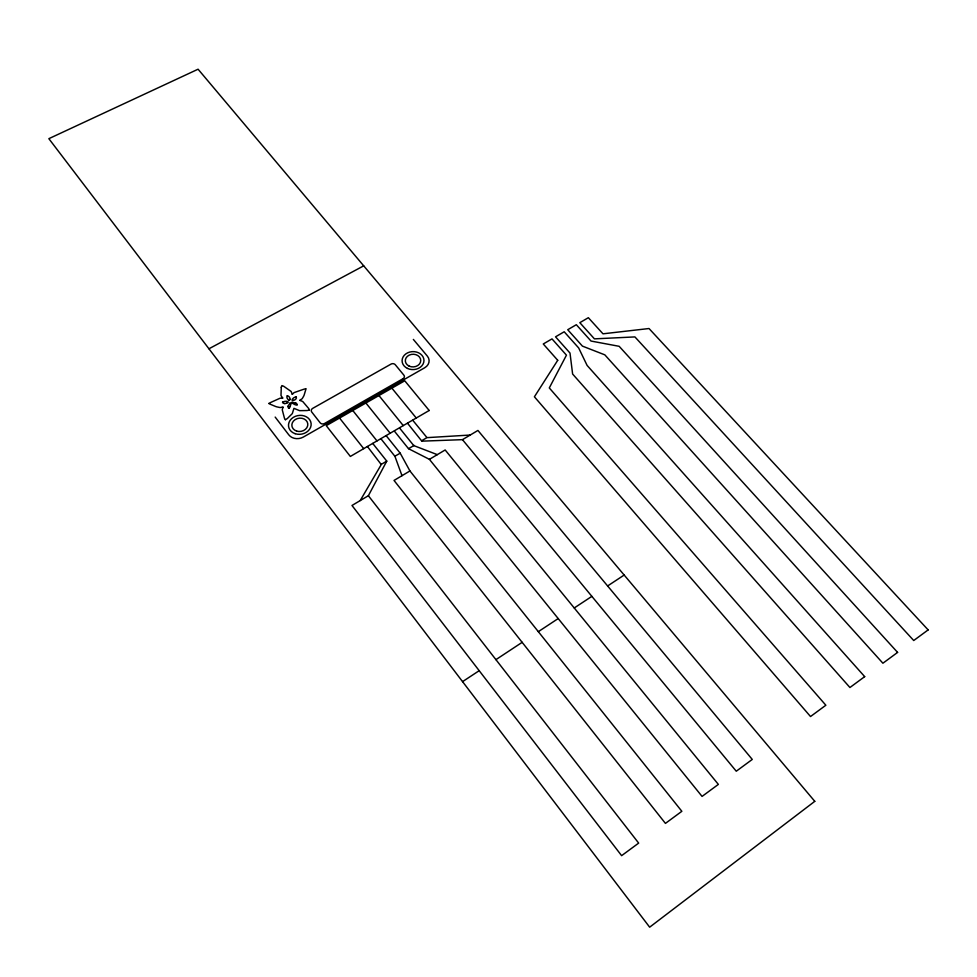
<?xml version="1.0" encoding="UTF-8"?>
<svg xmlns="http://www.w3.org/2000/svg" width="977" height="977" viewBox="0 0 977 977"><rect width="100%" height="100%" fill="white"/><g stroke="black" fill="none" stroke-linecap="round" stroke-linejoin="round"><path stroke-width="1.47" d="M283.098 407.348L282.927 407.824A6.815 5.63 -8.3 0 0 282.292 409.949L284.429 418.132A14.301 11.834 -8 0 0 285.26 419.695M288.142 406.114L289.986 402.964M281.278 387.344L280.997 395.465A22.85 18.746 -7.3 0 0 281.413 396.198A13.336 10.942 -7.7 0 0 282.475 397.602L282.744 397.895M299.878 400.179L300.721 399.605A4.274 3.517 -7.6 0 0 302.296 398.518L303.639 396.21A52.819 43.977 -5.4 0 1 304.091 395.245L305.886 389.261A3.078 2.528 -7.3 0 0 305.862 388.822L305.801 388.724M368.378 495.718L638.665 843.102L621.616 855.657L351.989 505.475L368.378 495.718L386.77 461.12L372.713 443.411M360.195 500.59L381.445 464.258L386.77 461.12M557.708 360.318L534.407 396.796L810.519 716.532L825.858 705.235L549.294 387.93L566.452 355.164L552.005 338.885L543.273 343.977L557.733 360.305M282.524 402.17L283.171 403.22A5.508 4.531 -8.2 0 0 284.551 403.501L284.771 403.513M462.561 681.641L479.194 670.686M495.925 659.646L522.207 642.304M538.327 631.667L558.197 618.563M574.244 607.975L591.867 596.361M607.609 585.968L624.169 575.05M285.443 419.719L285.931 419.426A15.791 13.006 -8.8 0 0 287.433 418.437L292.318 413.589L293.943 408.337L299.573 410.658L306.937 410.535A15.669 12.909 -7.4 0 0 308.756 410.193L309.33 410.071M409.937 470.963L394.024 480.44L665.435 823.391L681.848 811.301L409.937 470.963L400.204 453.194L386.11 435.595M429.416 459.349L445.158 449.97L718.364 784.397L702.06 796.414L429.416 459.349L408.52 448.687L394.415 431.162M462.463 439.662L477.936 430.442L752.266 759.434L736.267 771.219L462.463 439.662L421.832 441.152L407.556 423.285M400.204 453.194L394.684 456.32M421.698 440.712L426.912 437.647L470.206 435.046M408.52 448.687L414.187 445.378M291.818 402.231L295.762 403.061M282.671 398.164L281.437 398.225A16.316 13.47 -8.8 0 0 280.9 398.189A4.58 3.774 -8.5 0 0 280.02 398.237L271.093 402.268A31.142 25.329 -9 0 1 269.09 403.306L269.041 403.33M208.944 348.777L363.7 265.842M287.201 402.878L287.275 402.842A2.406 1.978 -8.2 0 0 288.178 402.292M292.355 394.281L293.21 393.523A16.194 13.36 -7.4 0 1 293.527 393.145A4.555 3.749 -7.6 0 1 294.138 392.595L303.395 389.371A30.788 25.036 -7.1 0 0 305.581 388.724L305.654 388.699M293.466 400.362L293.833 400.228A4.873 4.006 -7.9 0 0 295.75 399.227L295.799 398.995A5.508 4.519 -7.9 0 0 296.446 397.908L296.031 396.784M381.091 464.331L367.401 446.501M282.927 406.982L281.877 407.177A4.299 3.542 -8.5 0 1 279.886 407.507L276.967 406.896A54.321 45.235 -10.7 0 0 275.819 406.566L269.347 403.855A3.102 2.552 -8.9 0 1 268.98 403.562L268.944 403.477M437.305 454.647L413.772 445.597L399.642 428.109M290.254 403.074L290.706 403.916M299.963 400.423L300.733 400.753A6.79 5.606 -7.8 0 1 302.882 401.681L308.598 408.386A14.301 11.846 -8.1 0 1 309.428 409.937M413.356 339.422L427.352 356.117A10.161 8.353 -1.7 0 1 424.702 367.755L303.383 437.037A10.576 8.805 -8.4 0 1 288.813 434.875L275.172 417.081M391.887 388.15L416.263 418.022M412.758 420.257L426.79 437.391M378.942 395.551L403.257 425.593M365.899 403L390.165 433.226M380.847 438.661L394.916 456.308L401.999 475.689M352.782 410.499L376.988 440.92M339.569 418.046L363.713 448.651M291.72 402.622L291.854 402.866A3.114 2.565 -7.9 0 0 292.379 403.22L294.578 404.429A3.444 2.833 -7.8 0 0 297.008 404.954M292.074 394.171L292.001 393.792A13.397 10.991 -8.4 0 0 291.451 392.192A23.057 18.917 -8.9 0 0 291.085 391.435L283.806 386.342A10.674 8.756 -8.4 0 0 281.889 385.622A10.637 8.72 -7.7 0 0 281.266 387.344M295.775 403.049A3.236 2.675 -8 0 1 297.24 404.722M287.397 395.673A4.641 3.81 -8.2 0 1 289.974 399.324M290.059 399.324A2.833 2.333 -8.1 0 1 289.729 399.996M290.767 403.916A10.307 8.488 -8.5 0 1 290.108 406.395M289.937 406.896A3.236 2.662 -8.3 0 1 289.424 407.885M289.339 407.849A1.551 1.282 -8.3 0 1 288.838 408.044M288.63 408.178A3.236 2.675 -8.1 0 1 288.117 406.114M282.597 402.243A5.166 4.25 -8.4 0 1 287.861 401.608M286.896 402.988A4.885 4.018 -8.3 0 1 284.783 403.623M292.001 399.947A5.141 4.238 -7.8 0 1 295.97 396.894M293.442 400.338A2.406 1.978 -7.9 0 1 292.392 400.607M288.63 399.849A4.629 3.81 -7.9 0 1 287.128 395.783M289.375 400.13A2.833 2.333 -8 0 1 288.569 399.923M814.781 801.335L649.656 927.185L48.85 138.673L198.075 69.208L814.781 801.335M864.694 676.634L849.929 687.515L572.62 374.032L570.006 353.063L555.547 336.821L564.193 331.777L578.677 347.959L587.092 365.41L864.694 676.634M897.594 652.404L882.903 663.224L604.824 354.846L582.439 346.127L567.722 329.725L576.32 324.718L591.036 341.058L619.162 346.31L897.594 652.404M928.15 629.896L913.727 640.521L634.916 336.918L594.431 338.86L579.825 322.679L588.349 317.696L602.98 333.816L649.021 328.528L928.15 629.896M429.184 410.487L350.352 456.442L326.257 425.654L404.759 380.798L429.184 410.487M403.025 378.697L324.559 423.481A3.175 2.638 -7.1 0 1 320.187 422.833L311.736 412.013A3.163 2.613 -7.2 0 1 312.725 408.349L391.02 364.103A3.078 2.528 -2.9 0 1 395.282 364.726L403.867 375.144A3.09 2.552 -2.7 0 1 403.025 378.697M296.544 431.052A8.011 6.656 -8.2 0 0 307.779 423.81A8.011 6.656 -8.2 0 0 295.176 419.597A8.011 6.656 -8.2 0 0 296.544 431.052M407.458 368.414A10.955 9.001 -1.9 0 0 423.969 360.562A10.955 9.001 -1.9 0 0 407.641 352.831A10.955 9.001 -1.9 0 0 407.458 368.414M295.164 433.69A11.37 9.452 -8.2 0 0 311.101 423.395A11.37 9.452 -8.2 0 0 293.21 417.435A11.37 9.452 -8.2 0 0 295.164 433.69M409.107 366.082A7.706 6.338 -1.9 0 0 420.733 360.574A7.706 6.338 -1.9 0 0 409.241 355.103A7.706 6.338 -1.9 0 0 409.107 366.082"/></g></svg>
